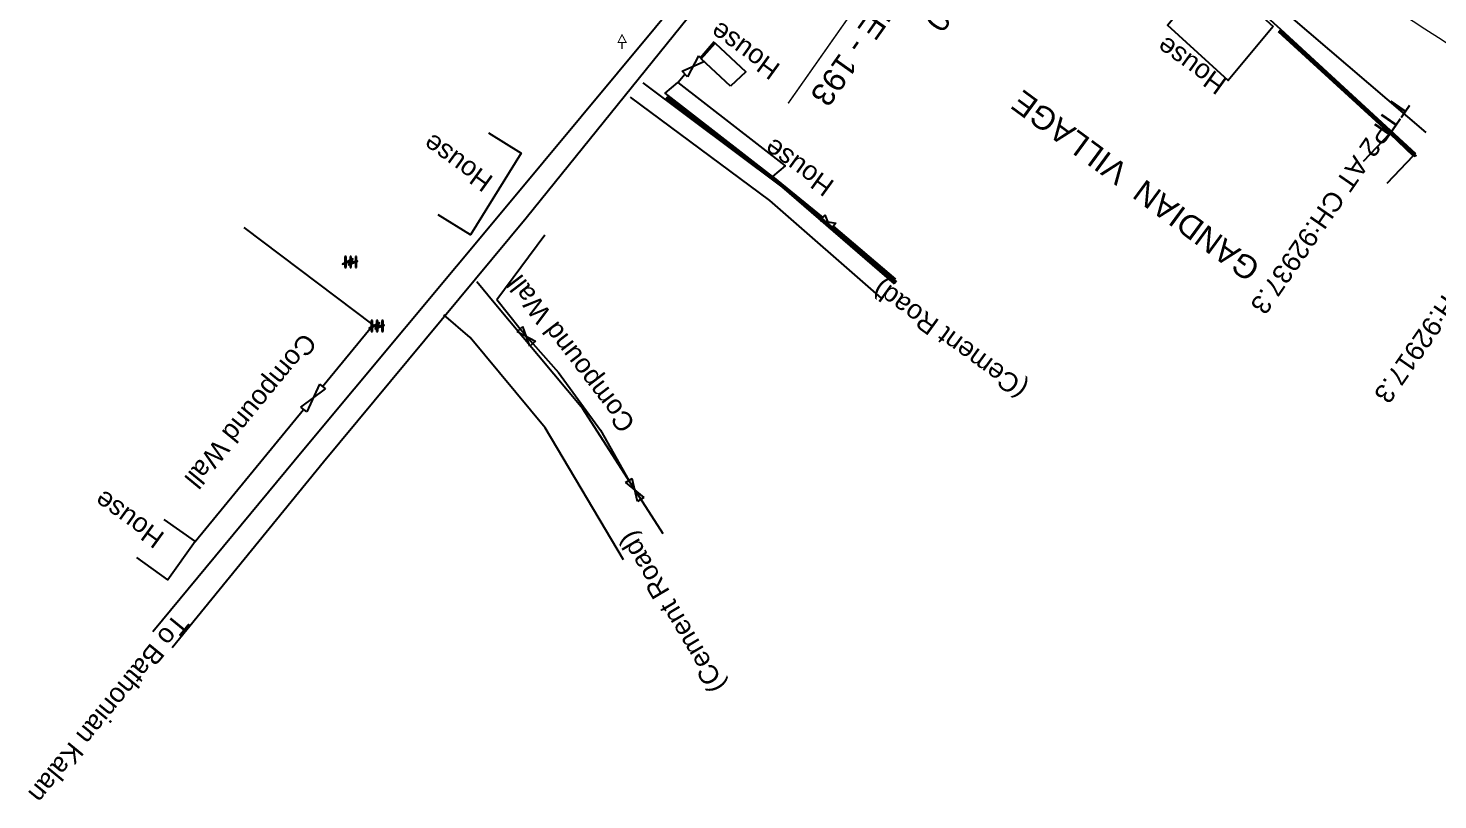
# Model space of a CAD drawing. Header units: metres. Extents: x 644418 to 1306172, y 3366650 to 6747308.
# Drawn here: x 657554.4 to 657739.1, y 3370154.4 to 3370255.5 of the extents above; entities that cross this region are included whole.
import ezdxf
from ezdxf.enums import TextEntityAlignment as Align

# ---------------------------------------------------------------- set-up
doc = ezdxf.new("R2010")
doc.units = ezdxf.units.M
doc.header["$MEASUREMENT"] = 0
doc.linetypes.add('PHANTOM2', pattern=[1.25, 0.625, -0.125, 0.125, -0.125, 0.125, -0.125])
for name, color, linetype in [('COMPOUND_WALL', 251, 'Continuous'), ('DRAIN_BOTTOM', 5, 'Continuous'), ('DRAIN_TOP', 5, 'Continuous'), ('Gate', 251, 'Continuous'), ('MATCH LINE', 7, 'Continuous'), ('RESIDENTIAL_BL_PUC', 251, 'Continuous'), ('RESIDENTIAL_BL_SEMI', 251, 'Continuous'), ('Side Details', 251, 'Continuous'), ('SIGN_BOARD', 251, 'Continuous'), ('SUB_ROAD_EDGE', 34, 'Continuous'), ('TOPO_GATE', 251, 'Continuous'), ('TOPO_TEXT', 251, 'Continuous'), ('TRANSFORMER', 251, 'Continuous'), ('Village Name', 7, 'Continuous')]:
    doc.layers.add(name, color=color, linetype=linetype)
for name, color, linetype, lineweight in [('Proposed Chainages Connecting line', 10, 'Continuous', 0), ('PROPOSED DFCC TOE LINE', 239, 'Continuous', 0), ('Proposed TPTC Chainages', 1, 'Continuous', 0)]:
    doc.layers.add(name, color=color, linetype=linetype, lineweight=lineweight)
doc.styles.get("Standard").update_dxf_attribs({"font": 'arial.ttf'})
doc.styles.add('Style-Arial', font='arial.ttf')
doc.styles.add('Vill txt', font='arial.ttf', dxfattribs={"height": 3})

# ---------------------------------------------------------------- blocks, each defined once
blk = doc.blocks.new('GT')
at = {"layer": 'Gate'}
for p, q in [((-0.5, -0.5), (-0.5, 0.5)), ((-0.5, 0.5), (0.5, -0.5)), ((0.5, 0.5), (0.5, -0.5))]:
    blk.add_line(p, q, dxfattribs=at)
blk.add_lwpolyline([(0.5, 0.5), (-0.5, -0.5)], dxfattribs=at)
blk = doc.blocks.new('TRF')
blk.add_hatch(color=256).paths.add_polyline_path([(0.22, -0.04), (0.38, 0.42), (-0.98, -0.29), (0.02, 0.04), (-0.18, -0.39), (0.98, 0.09)])
for p, q in [((-0.69, 0.72), (-0.69, -0.72)), ((-0.52, 0.72), (-0.69, 0.72)), ((-0.52, -0.72), (-0.52, 0.72)), ((0, 0.72), (0, -0.72)), ((0.17, 0.72), (0, 0.72)), ((0.17, -0.72), (0.17, 0.72)), ((0.7, 0.72), (0.7, -0.72)), ((0.87, 0.72), (0.7, 0.72)), ((0.87, -0.72), (0.87, 0.72)), ((-0.69, -0.72), (-0.52, -0.72)), ((0, -0.72), (0.17, -0.72)), ((0.7, -0.72), (0.87, -0.72))]:
    blk.add_line(p, q)
blk.add_lwpolyline([(0.22, -0.04), (0.38, 0.42), (-0.98, -0.29), (0.02, 0.04), (-0.18, -0.39), (0.98, 0.09)], close=True)
blk = doc.blocks.new('TSB')
at = {"const_width": 0.132}
blk.add_lwpolyline([(-0.51, 0.84), (0.54, 0.84), (0, 1.85)], close=True, dxfattribs=at)
at = {"const_width": 0.142}
blk.add_lwpolyline([(0, 0.84), (0, 0)], dxfattribs=at)

msp = doc.modelspace()

# ---------------------------------------------------------------- linework, layer by layer
at = {"layer": 'COMPOUND_WALL', "linetype": 'Continuous'}
for points in [[(657642.391, 3370251.678, 267.876), (657644.23, 3370253.785, 267.678)], [(657639.5148, 3370248.4882, 267.743), (657640.392, 3370249.541, 267.875)], [(657651.898, 3370236.129, 268.002), (657658.464, 3370230.718, 268.102)], [(657592.9088, 3370208.5913, 267.5472), (657599.546, 3370216.689, 267.312), (657582.657, 3370229.432, 267.408)], [(657659.859, 3370229.591, 268.094), (657668.003, 3370222.657, 268.454)], [(657615.764, 3370219.981, 268.131), (657622.038, 3370228.482, 268.275)], [(657615.764, 3370219.981, 268.131), (657618.808, 3370216.128, 268.288), (657620.469, 3370214.213, 268.369), (657623.855, 3370210.427, 268.535), (657629.337, 3370202.879, 268.837), (657633.0705, 3370196.2844, 268.378)], [(657576.218, 3370188.288, 268.197), (657590.446, 3370205.563, 267.795)]]:
    msp.add_polyline3d(points, dxfattribs=at)
at = {"layer": 'DRAIN_BOTTOM', "linetype": 'Continuous'}
for points in [[(657718.2777, 3370255.2467, 268.771), (657736.2525, 3370238.8388, 269.121)], [(657736.258, 3370238.746, 269.053), (657718.227, 3370255.16, 268.723)], [(657667.999, 3370222.138, 268.681), (657653.167, 3370234.839, 268.419), (657637.936, 3370246.442, 268.1)], [(657637.996, 3370246.507, 268.106), (657653.253, 3370234.858, 268.42), (657668.035, 3370222.178, 268.648)]]:
    msp.add_polyline3d(points, dxfattribs=at)
at = {"layer": 'DRAIN_TOP', "linetype": 'Continuous'}
for points in [[(657736.149, 3370238.98, 269.183), (657718.37, 3370255.311, 268.795)], [(657718.159, 3370255.104, 268.837), (657736.08, 3370238.741, 269.212)], [(657637.871, 3370246.368, 268.393), (657653.064, 3370234.798, 268.514), (657667.882, 3370222.07, 268.848)], [(657668.172, 3370222.299, 268.714), (657653.211, 3370235.037, 268.514), (657638.131, 3370246.646, 268.157)]]:
    msp.add_polyline3d(points, dxfattribs=at)
at = {"layer": 'MATCH LINE', "linetype": 'PHANTOM2', "ltscale": 15, "const_width": 0.2}
msp.add_lwpolyline([(657723.157, 3370344.2462), (657653.9398, 3370245.6968)], dxfattribs=at)
at = {"layer": 'PROPOSED DFCC TOE LINE', "lineweight": 0, "flags": 128}
msp.add_lwpolyline([(657861.4331, 3370164.0706), (657849.7776, 3370171.9762), (657833.9116, 3370184.1814), (657831.464, 3370186.3625), (657818.8445, 3370197.5113), (657816.2631, 3370199.4991), (657802.8657, 3370209.5353), (657796.4535, 3370214.2326), (657786.663, 3370221.2431), (657776.3118, 3370228.4951), (657770.2612, 3370232.6665), (657756.049, 3370242.5844), (657753.8799, 3370244.1199), (657739.6297, 3370253.9935), (657737.3856, 3370255.4232), (657720.6896, 3370266.4425), (657709.3059, 3370274.2597)], dxfattribs=at)
at = {"layer": 'RESIDENTIAL_BL_PUC', "ltscale": 5}
msp.add_lwpolyline([(657717.488, 3370255.753), (657711.6, 3370248.694), (657703.668, 3370255.961), (657709.556, 3370263.02)], close=True, dxfattribs=at)
at = {"layer": 'RESIDENTIAL_BL_PUC', "linetype": 'Continuous'}
for points in [[(657646.381, 3370247.937, 270.785), (657642.536, 3370251.542, 269.296), (657644.392, 3370253.566, 269.106), (657648.3875, 3370249.8199, 269.106)], [(657651.907, 3370236.121, 268.002), (657637.829, 3370247.045, 267.411), (657639.473, 3370248.44, 267.735), (657653.5587, 3370237.51, 267.735)]]:
    msp.add_polyline3d(points, close=True, dxfattribs=at)
for points in [[(657729.3297, 3370238.1039, 269.249), (657732.768, 3370241.734, 269.249), (657735.834, 3370238.83, 269.611), (657732.3957, 3370235.1999, 269.611)], [(657572.1421, 3370191.184, 268.197), (657576.218, 3370188.288, 268.197), (657572.654, 3370183.272, 268.535), (657568.5781, 3370186.168, 268.535)]]:
    msp.add_polyline3d(points, dxfattribs=at)
at = {"layer": 'RESIDENTIAL_BL_SEMI', "linetype": 'Continuous'}
msp.add_polyline3d([(657614.687, 3370241.8158, 268.642), (657618.942, 3370239.19, 268.642), (657612.332, 3370228.479, 268.005), (657608.077, 3370231.1048, 268.005)], dxfattribs=at)
at = {"layer": 'SUB_ROAD_EDGE', "linetype": 'Continuous'}
for points in [[(657570.681, 3370176.502, 267.846), (657590.489, 3370200.37, 267.896), (657617.057, 3370232.253, 268.071), (657641.299, 3370261.434, 268.436), (657664.556, 3370293.978, 268.812), (657667.387, 3370298.034, 268.932), (657669.139, 3370300.654, 269.051), (657676.436, 3370312.019, 270.047), (657693.188, 3370334.966, 270.502), (657700.545, 3370343.475, 270.19), (657707.561, 3370351.565, 269.283), (657738.378, 3370383.083, 268.526), (657770.178, 3370421.695, 268.968), (657799.37, 3370459.619, 268.984), (657830.501, 3370499.679, 268.917)], [(657573.228, 3370174.377, 267.803), (657593.063, 3370198.727, 267.904), (657619.63, 3370230.697, 268.074), (657643.637, 3370260.498, 268.453), (657667.476, 3370291.837, 268.807), (657671.369, 3370295.918, 268.907), (657673.679, 3370299.508, 269.05), (657679.656, 3370309.857, 270.072), (657696.551, 3370332.556, 270.418), (657702.877, 3370341.169, 270.202), (657709.905, 3370349.342, 269.338), (657740.948, 3370381.359, 268.52), (657772.212, 3370419.64, 268.972), (657801.983, 3370457.911, 268.994), (657807.013, 3370464.561, 269.049), (657833.247, 3370498.13, 268.901)], [(657673.689, 3370299.525, 269.051), (657692.353, 3370282.97, 268.711), (657719.78, 3370257.046, 268.832), (657737.489, 3370241.885, 269.118)], [(657671.369, 3370295.918, 268.907), (657689.422, 3370281.68, 268.692), (657718.45, 3370255.416, 268.78), (657736.141, 3370239.109, 269.183)], [(657634.885, 3370248.393, 268.333), (657653.105, 3370234.753, 268.55), (657667.837, 3370222.034, 268.785)], [(657633.232, 3370246.496, 268.338), (657651.491, 3370232.956, 268.556), (657666.125, 3370220.175, 268.791)], [(657637.582, 3370189.297, 268.393), (657627.024, 3370205.644, 268.311), (657615.421, 3370219.547, 268.156), (657613.149, 3370222.302, 267.99)], [(657632.345, 3370185.89, 268.428), (657622.079, 3370203.16, 268.232), (657612.278, 3370215.023, 268.229), (657608.803, 3370218.001, 267.997)]]:
    msp.add_polyline3d(points, dxfattribs=at)

# ---------------------------------------------------------------- block references
at = {"layer": 'SIGN_BOARD', "linetype": 'Continuous'}
msp.add_blockref('TSB', (657632.167, 3370252.837, 268.187), dxfattribs=at)
at = {"layer": 'TOPO_GATE'}
for p, xscale, zscale, rotation in [((657641.4635, 3370250.5425), 2.932068552903421, 2.932068552903421, 42.99999999999999), ((657659.1645, 3370230.1525), 1.790551311778462, 1.790551311778462, 141), ((657619.639, 3370215.17), 2.533573760446569, 2.533573760446569, 131), ((657591.6925, 3370207.0775), 3.883584169475027, 3.883584169475027, 51), ((657633.8385, 3370195.0369), 2.929901193010393, 2.929901193010393, 122)]:
    msp.add_blockref('GT', p, dxfattribs=dict(at, xscale=xscale, zscale=zscale, rotation=rotation))
at = {"layer": 'TRANSFORMER', "linetype": 'Continuous'}
for p in [(657596.528, 3370224.913, 268.016), (657600.01, 3370216.536, 267.906)]:
    msp.add_blockref('TRF', p, dxfattribs=at)

# ---------------------------------------------------------------- texts
at = {"layer": 'MATCH LINE', "linetype": 'Continuous'}
msp.add_text('MATCH LINE - 193', height=3, rotation=234.693137, dxfattribs=at).set_placement((657677.5773, 3370276.2011))
at = {"layer": 'Proposed Chainages Connecting line', "lineweight": 0, "insert": (657683.7497, 3370271.0642), "char_height": 3, "attachment_point": 4, "rotation": 234.874199, "line_spacing_factor": 0.6, "style": 'Style-Arial'}
msp.add_mtext('CH:93000', dxfattribs=at)
at = {"layer": 'Proposed TPTC Chainages', "lineweight": 0, "char_height": 2.5, "attachment_point": 4, "line_spacing_factor": 0.6, "style": 'Style-Arial'}
for s, insert, rotation in [('TTP2 AT CH:92937.3', (657734.4973, 3370246.1488), 235.357794), ('CTP2 AT CH:92917.3', (657750.9356, 3370234.7828), 235.300498)]:
    msp.add_mtext(s, dxfattribs=dict(at, insert=insert, rotation=rotation))
at = {"layer": 'Side Details'}
for s, p in [('House', (657653.0896, 3370250.6475)), ('House', (657711.6, 3370248.694)), ('House', (657615.4659, 3370235.9532)), ('House', (657660.1589, 3370235.3563)), ('(Cement Road)', (657685.5201, 3370208.7536)), ('House', (657572.3933, 3370189.2333))]:
    msp.add_text(s, height=2.5, rotation=144.100313, dxfattribs=at).set_placement(p)
at = {"layer": 'TOPO_TEXT'}
for s, rotation, p in [('Compound Wall', 127.527209, (657634.0428, 3370203.7804)), ('Compound Wall', 230.631026, (657590.4332, 3370215.7909)), ('(Cement Road)', 120.728995, (657645.8464, 3370169.3773)), ('To Bathonian Kalan', 230.663063, (657573.6572, 3370179.0204))]:
    msp.add_text(s, height=2.5, rotation=rotation, dxfattribs=at).set_placement(p)
at = {"layer": 'Village Name', "style": 'Vill txt'}
msp.add_text('GANDIAN  VILLAGE', height=3, rotation=143.672966, dxfattribs=at).set_placement((657699.4754, 3370234.8746), align=Align.MIDDLE_CENTER)

doc.saveas('drawing.dxf')
